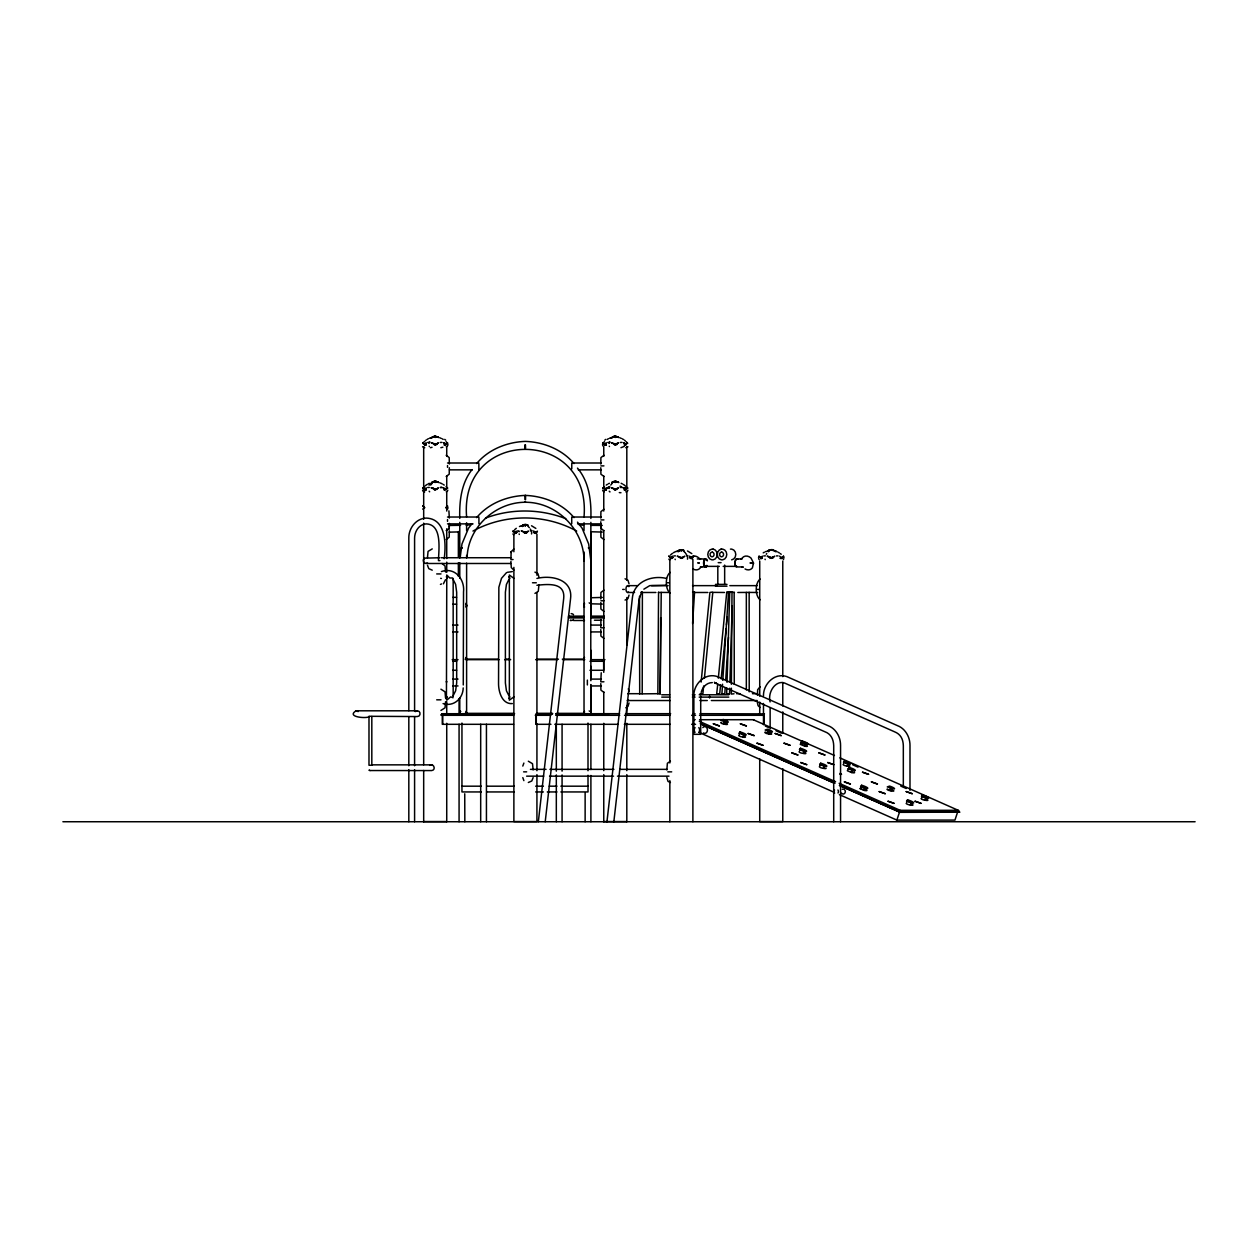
<?xml version="1.0" encoding="UTF-8"?>
<svg xmlns="http://www.w3.org/2000/svg" width="1258" height="1258" viewBox="0 0 1258 1258"><rect width="100%" height="100%" fill="white"/><g stroke="black" fill="none" stroke-linecap="round" stroke-linejoin="round"><path stroke-width="1.5" d="M590.867 680.72L590.867 650.213M590.725 604.249L590.757 606.466L590.867 597.361M657.855 693.818L658.563 592.235M657.73 693.693L660.151 693.913L660.654 617.694M660.151 693.913L661.236 592.471L658.359 592.424M734.012 693.787L731.323 694.07L731.37 688.189M731.385 684.273L731.999 592.156L734.452 592.408M734.263 684.132L734.153 592.361M591.276 604.186L591.15 615.131L590.867 603.793L602.315 604.107M590.757 712.421L590.851 713.742L590.867 684.541L590.898 714.497M729.247 693.818L726.668 693.96L726.841 688.157M727.03 682.371L729.75 591.622L730.992 592.376M729.546 694.07L729.719 688.205M729.907 682.339L732.187 606.089M615.712 481.279L618.857 482.522L615.76 481.279L615.272 482.522L615.256 481.279L611.702 482.522L614.863 481.279M681.726 549.715L683.361 550.108L677.716 550.957A15.253 15.253 0 0 0 673.266 552.844M459.783 713.538L459.878 712.861A3.428 3.192 0 0 1 460.774 711.43M466.152 712.091A3.428 3.192 0 0 1 466.498 712.861L466.608 713.679L466.608 563.144M525.294 526.347L525.357 524.539L527.432 524.885L525.765 524.507M681.286 550.438L684.085 550.438L681.286 549.746L681.301 550.957M615.256 436.384L618.087 436.982L614.816 436.259L611.074 438.161L614.061 436.384L618.873 437.501L615.712 436.259M615.256 481.405L618.087 482.003L612.489 482.003L614.077 481.405M629.031 595.097L627.946 598.604L625.053 600.066M629.031 702.97L627.946 706.477L625.761 707.829M525.089 448.241L525.325 444.734L525.545 448.241M692.576 623.465L694.558 592.125M723.539 693.693L721.903 693.866L722.532 684.226M722.784 680.374L728.571 591.716L729.719 592.376M724.781 694.133L725.158 688.252M725.677 680.436L728.476 637.397M584.483 712.091A3.428 3.192 0 0 0 584.152 712.861L584.026 713.679L584.451 711.32M701.131 682.088L709.889 592.471L711.776 592.125L712.783 592.471L704.401 678.172M703.647 685.956L702.876 693.818L700.046 693.724M719.057 693.818L716.683 693.818L717.752 684.038M718.334 678.172L726.747 592.219L728.917 592.455M719.655 694.274L720.598 684.635M721.164 678.848L726.07 628.748M726.448 624.896L727.187 617.191M445.552 579.686L443.382 583.822M538.345 821.741L563.71 598.352C565.204 582.957 549.793 583.838 536.899 585.284M545.217 821.741L570.55 598.729C573.098 579.513 551.68 574.78 536.914 578.444M606.954 821.741L632.381 597.975C633.843 581.526 652.069 574.89 666.441 578.444M613.841 821.741L639.143 599.107L641.596 592.046M522.809 766.075L523.878 763.071M533.125 777.617L531.788 780.982L528.329 782.492M511.125 552.12L510.921 559.527L513.075 559.527M590.773 551.822L590.411 549.416L588.335 547.859M590.773 659.868L590.867 522.353M763.48 695.753C763.181 683.99 774.897 672.37 786.832 676.6L897.41 725.614C905.335 728.555 909.99 737.031 909.99 745.255L909.99 790.354M460.255 557.027L461.969 543.991L468.526 528.187L472.002 523.658M467.111 557.341C468.055 527.133 495.636 502.115 525.545 502.256L525.545 501.769M600.915 619.502L600.789 627.789L603.934 627.789M459.878 550.281L462.299 547.859M453.053 697.765L450.631 696.869L446.779 700.171L446.433 699.291L446.779 575.016L449.735 577.988L452.707 577.988M466.152 603.148L466.498 606.466A3.428 3.192 0 0 1 466.152 607.237M466.592 713.789L466.152 711.195M514.035 696.759L509.364 700.171L509.364 575.016L514.035 578.444M839.463 785.479L900.052 812.338L959.634 812.181L958.659 810.498L839.841 757.851M464.737 793.767L464.831 821.741M446.323 698.473L447.329 696.869M508.892 698.473L509.899 696.869M443.036 713.679L441.149 715.299L513.61 715.299M463.211 687.937C462.991 698.379 453.839 707.09 443.083 703.599M466.592 605.727L466.199 606.733M511.157 551.979L513.83 549.007M511.031 552.498L511.283 551.444M584.451 603.274L584.152 604.799A3.428 3.192 0 0 1 584.483 604.029M460.224 711.21L459.768 713.648L459.768 697.891M721.086 722.328C718.727 722.69 726.935 726.322 725.473 722.092A5.409 0.975 18.4 0 0 728.115 721.809A5.409 0.975 18.4 0 0 723.319 719.466L720.991 720.252L725.41 722.061M739.311 734.074L740.034 731.889L741.292 732.266A5.409 0.975 18.4 0 1 746.088 734.593A5.409 0.975 18.4 0 1 743.447 734.876L739.044 733.194L740.034 731.889M739.044 735.112C736.763 735.474 744.909 739.106 743.447 734.876M765.477 732.062C762.379 732.219 771.233 736.213 769.66 731.841A5.409 0.975 18.4 0 0 772.302 731.574A5.409 0.975 18.4 0 0 767.506 729.231L765.178 730.017L769.597 731.826M806.913 745.507A5.409 0.975 18.4 0 1 804.727 746.167L800.245 744.343L802.054 740.993L803.296 741.371A5.409 0.975 18.4 0 1 808.092 743.714A5.409 0.975 18.4 0 1 805.45 743.981L801.047 742.314L802.054 740.993M799.711 750.444L800.434 748.258L801.692 748.636A5.409 0.975 18.4 0 1 806.488 750.963A5.409 0.975 18.4 0 1 803.846 751.246L799.443 749.579L800.434 748.258M804.664 746.151L805.387 743.965M799.443 751.482C797.085 751.844 805.309 755.492 803.846 751.246M820.735 763.229L819.666 764.487L823.99 766.138A5.409 0.975 18.4 0 0 826.71 765.87A5.409 0.975 18.4 0 0 821.914 763.543L820.656 763.166L820.012 765.414M819.666 766.389C817.558 766.767 825.405 770.383 824.069 766.153M843.725 763.134L844.448 760.948L845.706 761.326A5.409 0.975 18.4 0 1 850.502 763.669A5.409 0.975 18.4 0 1 847.861 763.936L843.458 762.269L844.448 760.948M843.473 764.188C841.083 764.502 849.292 768.229 847.798 763.921M854.009 771.909A5.409 0.975 18.4 0 1 851.823 772.585L847.342 770.761L849.15 767.411L850.408 767.789A5.409 0.975 18.4 0 1 855.188 770.132A5.409 0.975 18.4 0 1 852.562 770.399L848.081 768.575L848.898 768.465M851.76 772.569L852.562 770.399M861.604 785.244L860.598 786.564L865.001 788.231A5.409 0.975 18.4 0 0 867.643 787.948A5.409 0.975 18.4 0 0 862.846 785.621L861.604 785.244L861.227 788.074L859.796 788.577L864.277 790.417A5.409 0.975 18.4 0 0 865.693 789.285M860.629 788.483L861.353 786.297M864.215 790.401L864.938 788.216M887.377 788.955C885.019 789.316 893.227 792.949 891.765 788.719A5.409 0.975 18.4 0 0 894.407 788.436A5.409 0.975 18.4 0 0 889.61 786.093L887.283 786.879L891.702 788.687M839.369 794.616L896.86 820.09L899.612 811.835L840.438 785.605M900.052 812.338L900.115 810.309L839.149 783.294M906.798 802.022L907.521 799.836L908.779 800.214A5.409 0.975 18.4 0 1 913.56 802.541A5.409 0.975 18.4 0 1 910.934 802.824L906.531 801.142L907.6 799.899M906.531 803.06C904.25 803.422 912.396 807.054 910.934 802.824M921.737 797.226L922.46 795.04L923.702 795.418A5.409 0.975 18.4 0 1 928.498 797.745A5.409 0.975 18.4 0 1 925.857 798.028L921.454 796.361L922.539 795.103M921.689 798.248C918.655 798.405 927.46 802.4 925.857 798.028M957.684 811.835L954.948 820.09L896.86 820.09M701.193 692.372C702.672 686.616 707.09 682.575 712.295 682.607M424.701 444.499L426.336 442.91L425.298 443.681M437.061 443.791A12.187 6.101 -90 0 0 436.73 444.499L431.085 442.674L435.284 444.593L438.444 442.91L434.765 444.907M436.73 489.519L431.085 487.695L435.284 489.614L438.444 487.931L434.765 489.928M514.821 532.747L516.456 531.159L515.434 531.93M604.784 444.499L606.419 442.91L605.397 443.681M616.829 444.499L611.184 442.674L615.366 444.593L618.543 442.91L614.093 444.499L616.829 444.499A12.187 6.086 -90 0 1 617.175 443.791M609.454 487.554L609.265 488.025A2.233 1.116 -90 0 0 609.076 488.497M616.829 489.519L611.184 487.695L615.366 489.614L618.543 487.931L614.093 489.519L615.272 489.519M672.417 558.049L670.498 558.678L671.363 557.184M773.104 557.247A12.187 6.101 -90 0 0 772.789 557.954L767.144 556.13L771.327 558.049L774.503 556.366M601.23 672.763L600.789 681.805L603.934 681.805M726.668 693.96L728.351 693.818M746.34 689.887L746.34 592.392L757.599 592.487M371.818 716.478L371.818 765.226L368.987 765.241L368.987 716.289L417.137 716.557C420.848 716.856 421.084 710.786 417.357 710.801L356.108 710.801C345.604 717.107 367.037 718.853 369.349 716.557M424.418 490.243L426.336 487.931L425.298 488.702M760.461 558.678L761.326 557.184M604.5 490.243L606.419 487.931L604.894 489.582L606.403 489.944M508.955 579.419L506.424 584.435L505.386 592.235L505.386 682.952L506.424 690.768L508.955 695.768M453.116 695.768L455.632 690.768L456.67 682.952L456.67 592.235L455.632 584.435L453.116 579.419M425.88 444.907L424.685 444.593L426.32 444.923M425.88 489.928L424.685 489.614L426.32 489.944M605.963 444.907L604.768 444.593L606.403 444.923M761.908 557.954L761.342 558.678L758.873 556.13L762.364 558.379M721.903 693.866L724.341 693.818M521.158 526.284L524.099 524.617L528.124 525.231L525.357 524.539M677.071 551.554L681.27 549.84M472.002 469.627C461.199 483.276 459.264 501.565 459.768 518.438M476.625 463.589C488.466 449.436 506.88 442.108 525.089 441.401L525.545 441.401C543.755 442.108 562.169 449.436 574.01 463.589M476.625 517.62C488.466 503.467 506.88 496.139 525.089 495.416L525.545 495.416C543.755 496.139 562.169 503.467 574.01 517.62M513.673 530.766L513.295 531.253A2.233 2.233 0 0 0 512.934 531.725M425.864 444.499L424.795 444.624M425.864 489.519L424.795 489.645M605.963 444.499L605.381 445.222L602.928 442.674L604.878 444.624M605.963 489.519L605.381 490.243L602.928 487.695L605.963 489.928M430.928 438.114L433.963 436.384L438.79 437.501L435.63 436.259M640.998 592.235L642.162 592.204M444.467 489.944L447.329 487.947M446.071 507.713L447.329 506.141M535.877 532.024A12.187 6.086 -90 0 1 536.191 532.747L537.449 531.159L535.216 533.471L534.65 532.747A12.187 12.187 0 0 0 533.99 532.024M624.55 444.923L627.412 442.91L625.179 445.222L624.613 444.499M624.613 489.519L625.179 490.243L627.428 487.947M447.329 442.926L445.08 445.222L444.514 444.499M445.709 489.614L444.514 489.519M693.425 556.382L691.177 558.678L690.611 557.954A12.187 12.187 0 0 0 689.95 557.247M446.967 443.288L447.565 442.674L444.09 444.907M446.967 488.308L447.565 487.695L444.09 489.928M446.967 506.502L447.565 505.873L445.757 507.76M627.05 488.308L627.648 487.695L624.55 489.944M693.064 556.744L693.661 556.13L690.186 558.363M783.011 556.744L783.608 556.13L781.139 558.678L780.558 557.954M430.991 438.161L434.733 436.259L438.004 436.982L432.406 436.982M429.041 485.179L430.991 483.182M767.679 550.957C765.918 552.262 771.767 548.142 773.34 550.108L771.673 549.715M459.374 531.159L458.368 532.15L458.368 557.09M458.604 531.914L449.232 532.15M506.439 572.72L501.517 578.303L498.86 587.25L498.545 683.188C498.404 691.365 501.895 704.37 512.321 703.599M604.768 440.174L605.758 439.372M643.86 589.184L649.757 585.63L666.567 585.284M627.946 446.794L625.745 447.691M672.417 556.366L671.395 557.137L672.417 556.382M762.379 556.366L761.357 557.137L762.364 556.382M716.856 693.818L717.846 693.803M415.266 711.572L417.357 710.801M753.322 719.733L834.463 755.476M435.347 444.593L434.01 444.499A12.187 6.086 -90 0 0 433.68 443.791M624.33 446.386L620.965 447.691M611.718 437.501L614.863 436.259M525.325 525.231L521.755 525.734A15.253 15.253 0 0 0 519.46 526.536M534.587 533.156L535.939 532.842M435.315 489.645L434.01 489.519M431.62 437.501L434.765 436.259M429.67 765.383C433.523 762.552 436.495 770.053 431.714 770.572L371.094 770.541M614.847 444.907L615.665 444.923M524.9 533.14L528.58 531.159L524.146 532.747A12.187 6.086 -90 0 0 523.815 532.024L521.221 530.907L526.866 532.747L525.325 532.747M614.847 489.928L615.665 489.944M680.845 558.363L684.541 556.366M770.808 558.363L774.503 556.382M760.131 579.057C754.926 582.91 754.926 595.946 760.131 599.783M760.131 686.758L757.662 689.714L757.41 695.234M670.184 572.39C665.026 576.211 665.026 589.31 670.184 593.131M427.594 563.065L425.408 563.411L423.616 562.122L423.254 559.952L424.559 558.159L439.734 557.734M684.541 556.382L681.364 558.049L677.181 556.13L682.827 557.954L680.106 557.954L681.663 558.379M472.961 531.065C504.835 513.594 544.808 513.594 576.683 531.065M433.963 481.405L432.406 482.003L435.661 481.279L438.79 482.522L435.63 481.279M612.489 436.982L614.077 436.384M522.526 525.231L524.13 524.617M678.487 550.438L680.091 549.84M768.449 550.438L770.038 549.84M485.478 518.139C511.125 508.358 540.248 508.735 565.801 518.673M692.592 592.125L694.542 592.109M445.662 444.593L444.467 444.923M625.745 444.593L626.154 444.499A12.187 6.086 -90 0 0 625.824 443.791M625.745 489.629L626.154 489.519A12.187 6.086 90 0 0 625.1 487.554M691.743 558.049L690.548 558.379M780.51 558.379L782.114 557.954A12.187 6.086 90 0 0 781.784 557.247M442.863 447.219L440.866 447.691M507.116 572.374L512.321 571.588M470.791 524.57L466.183 525.309M430.409 447.691L432.044 447.313M770.777 549.715L769.157 550.108C771.972 548.126 782.114 554.338 771.185 549.746M523.249 524.885L524.9 524.507M679.21 550.108L680.861 549.715M694.227 719.733L695.187 719.623M657.053 693.693L639.567 693.881M443.461 487.695L446.071 489.519M534.225 533.14L535.861 532.857L535.2 532.008M624.172 444.907L625.902 444.593L623.543 442.674L624.739 443.288M624.172 489.928L625.902 489.629L623.543 487.695M780.133 558.363L781.863 558.049M534.949 593.399L538.282 591.307L538.959 584.656M440.913 710.456L445.033 707.814L445.552 701.728M727.769 592.455L726.778 592.298M732.722 592.408L729.782 591.669M432.249 548.897L428.066 551.381L427.468 557.609M670.435 761.216L667.385 763.244L666.85 769.975M603.95 455.254L600.915 457.613L600.789 464.029M446.181 476.515L449.216 474.172L449.326 467.74M603.95 509.27L600.915 511.629L600.789 518.06M446.181 530.546L448.902 528.958L449.326 525.467L460.585 525.309M446.181 539.556L449.216 537.197L449.326 530.766M603.95 590.128L600.915 592.487L600.789 598.918M584.026 516.912C591.464 426.871 459.17 426.871 466.608 516.912M801.079 744.233L802.573 743.557M848.914 768.465L849.15 767.411M571.069 620.493L570.189 620.367L571.934 620.383A3.381 3.365 -90 0 0 573.459 619.455M537.229 713.679L535.295 715.299L550.831 715.299M721.086 562.656L718.208 562.64M427.704 442.47L429.308 442.407A15.253 7.642 -90 0 1 429.764 441.637M607.787 442.47L609.407 442.407M427.704 487.491L429.308 487.428M607.787 487.491L609.407 487.428M517.824 530.719L519.302 531.253A2.233 1.116 -90 0 0 519.114 531.725M673.785 555.926L675.404 555.863M763.748 555.926L765.367 555.863M440.253 442.47L441.967 442.407M620.336 442.47L622.05 442.407M620.336 487.491L622.05 487.428M530.373 530.719L532.087 530.64M686.333 555.926L688.047 555.863M776.296 555.926L778.01 555.863M370.371 770.572L368.987 770.179L370.182 770.572M602.315 532.071L590.867 531.757L590.867 597.754L602.315 597.424M435.189 444.499L436.73 444.499M447.518 463.007L478.858 463.007M601.151 463.007L571.777 463.007L571.777 468.841M600.899 465.885L603.934 465.885M449.436 469.847L472.332 469.847M578.318 469.847L601.214 469.847M447.518 517.022L478.921 517.022M571.73 517.022L601.151 517.022M600.899 519.916L603.934 519.916M447.518 523.878L473.024 523.878M577.611 523.878L601.151 523.878M448.383 528.91L449.2 528.91M600.899 528.91L601.701 528.91M515.434 532.197L517.258 532.197M533.565 532.197L536.537 532.197M534.65 532.747L536.191 532.747M671.395 557.404L673.219 557.404M689.526 557.404L692.498 557.404M441.275 557.734L510.701 557.734M690.611 557.954L692.435 558.678L689.557 556.13M769.739 557.247A12.187 6.086 -90 0 1 770.053 557.954L772.789 557.954M697.278 558.961L705.078 558.961M736.276 558.961L742.126 558.961M439.891 560.612L438.46 560.612C438.79 548.991 442.266 524.806 426.525 523.894C419.732 523.894 414.558 530.75 414.59 538.267L414.59 710.833M426.163 563.49L510.748 563.49M705.644 566.367L719.293 566.367M723.193 566.367L736.842 566.367M700.344 566.933L706.21 566.933M743.258 566.933L737.392 566.933A4.136 2.076 90 0 1 734.766 563.002L734.829 561.933A4.136 2.076 -90 0 1 737.848 559.338M441.416 571.588C455.05 566.713 464.941 579.529 463.526 592.015L463.274 684.95M436.699 573.931L440.992 573.931M532.496 582.769L536.301 582.769M667.495 582.769L669.067 582.769M715.472 584.388L726.998 584.388M627.679 585.646L637.507 585.646M651.471 585.646L668.187 585.646M692.545 585.646L716.714 585.646M729.829 585.646L757.096 585.646M715.472 586.181L726.998 586.181M622.694 589.42L624.283 589.42M757.41 589.42L758.841 589.42M627.679 592.487L634.551 592.487M642.193 592.487L655.89 592.487M669.492 592.487L661.048 592.408M694.101 592.487L707.861 592.487M724.498 592.487L712.61 592.376M737.833 592.487L746.371 592.424M452.88 597.346L456.544 597.346M600.899 600.774L603.934 600.774M452.88 604.186L456.544 604.186M568.537 616.137L583.602 616.137M590.961 616.137L604.186 616.137M568.427 617.018L583.57 617.018M590.961 617.018L604.28 617.018M568.522 617.914L583.602 617.914M590.961 617.914L604.202 617.914M594.452 620.225L601.78 620.225M573.491 620.493L584.451 620.493M452.77 625.084L458.022 625.084M590.867 625.084L601.371 625.084M452.77 631.925L458.022 631.925M590.867 631.925L601.371 631.925M465.13 659.176L498.184 659.176M505.952 659.176L509.836 659.176M537.056 659.176L558.442 659.176M562.326 659.176L583.712 659.176M452.188 659.664L458.038 659.664M465.837 659.664L499.064 659.664M504.615 659.664L510.654 659.664M535.641 659.664L557.436 659.664M562.798 659.664L584.718 659.664M590.568 659.664L604.956 659.664M452.691 661.283L456.623 661.283M589.955 661.283L603.683 661.283M452.691 670.278L456.623 670.278M589.955 670.278L603.683 670.278L603.636 660.733L602.268 659.664M452.77 679.1L458.022 679.1M590.867 679.1L601.371 679.1M446.15 681.805L446.967 681.805M452.77 685.956L458.022 685.956M590.867 685.956L601.371 685.956M627.679 693.693L639.693 693.693L639.504 596.292M736.59 693.693L740.129 693.693M752.457 693.693L757.599 693.693M661.724 694.778L669.728 694.778M692.387 694.778L695.076 694.778M699.181 694.778L728.791 694.778M661.724 697.121L669.728 697.121M692.387 697.121L695.076 697.121M699.181 697.121L728.791 697.121M436.699 699.825L440.992 699.825M627.679 700.533L670.215 700.533M699.904 700.533L707.279 700.533M711.352 700.533L757.237 700.533M465.13 713.396L513.736 713.396M537.056 713.396L552.608 713.396M556.492 713.396L583.712 713.396M442.549 713.726L514.601 713.679M536.065 713.679L552.278 713.679M555.706 713.726L619.644 713.679M625.525 713.679L670.656 713.679M692.749 713.679L695.029 713.679M699.983 713.679L764.471 713.884M442.093 713.884L513.972 713.884M536.71 713.884L552.529 713.884M556.146 713.884L608.589 713.884L607.645 713.679M441.7 714.104L513.814 714.104M441.401 714.402L513.704 714.402M441.212 714.748L513.641 714.748M555.69 715.299L619.738 715.299M624.566 715.299L670.199 715.299M691.648 715.299L695.564 715.299M699.495 715.299L764.204 715.299L764.204 724.309M699.558 719.702L753.762 719.702M513.563 724.309L442.297 724.309L442.297 715.299M550.957 724.309L536.018 724.309L536.018 715.299M554.794 724.309L617.804 724.309M624.345 724.309L670.199 724.309M691.648 724.309L695.564 724.309M372.053 764.848L431.84 764.864M530.451 769.346L546.051 769.346M549.919 769.346L613.904 769.346M619.722 769.346L667.039 769.346M523.611 771.846L526.646 771.846M667.825 771.846L671.678 771.846M526.615 776.155L543.708 776.155M549.542 776.155L613.558 776.155M617.442 776.155L668.973 776.155M461.953 786.187L481.342 786.187M487.161 786.187L514.318 786.187M535.641 786.187L543.409 786.187M549.227 786.187L556.98 786.187M560.864 786.187L588.005 786.187M481.342 791.942L461.953 791.942L461.953 723.051M487.161 791.942L514.318 791.942M535.641 791.942L543.409 791.942M547.277 791.942L556.98 791.942M560.864 791.942L588.005 791.942L588.005 775.258M900.115 810.309L958.187 810.309M959.634 812.181L900.115 812.181L839.511 785.322M423.679 821.553L446.732 821.553M603.761 821.553L626.814 821.553M62.9 821.741L1195.1 821.741M720.928 549.101L722.658 549.101A5.409 4.686 -90 0 1 722.642 559.841L721.416 559.841A5.409 4.686 -90 0 1 721.432 549.101M730.442 549.101L731.669 549.101A5.409 4.686 -90 0 1 731.653 559.841M590.946 525.357L602.236 525.419M619.298 492.601L620.965 492.727M803.154 744.972L804.349 745.334M583.46 525.309L578.853 524.57M356.108 710.801L358.2 711.572M759.203 713.679L760.209 713.884M424.732 447.691L422.546 446.794M446.181 455.254L449.216 457.613L449.326 464.029M603.95 476.515L600.915 474.172L600.789 467.74M603.95 530.546L601.23 528.958L600.789 525.467M603.95 539.556L600.915 537.197L600.789 530.766M730.332 592.424L728.571 591.716M603.95 611.404L600.915 609.045L600.789 602.629M603.95 638.419L600.915 636.061L600.789 629.645M603.95 692.45L600.915 690.092L600.789 683.66M528.329 761.216L532.511 763.7L533.125 769.927M432.249 570.173L428.789 568.663L427.468 565.298M670.435 782.492L668.029 781.422L666.85 777.475M625.053 578.79L627.946 580.253L629.031 583.759M440.913 689.18L445.033 691.821L445.552 697.907M534.949 572.123L537.874 573.585L538.959 577.092M839.919 774.33L841.523 774.33L840.077 773.34M671.961 558.363L670.781 558.049L672.401 558.379M516.645 532.024A12.187 12.187 0 0 0 516 532.747L515.434 533.471L512.949 530.923L516.44 533.156M768.874 734.012L768.937 734.027A5.409 0.975 18.4 0 0 770.352 732.895M724.687 724.246L724.75 724.262A5.409 0.975 18.4 0 0 726.165 723.13M742.645 737.046L742.707 737.062A5.409 0.975 18.4 0 0 744.893 736.386M803.044 753.416L803.107 753.432A5.409 0.975 18.4 0 0 805.293 752.756M847.059 766.106L847.137 766.122A5.409 0.975 18.4 0 0 849.307 765.446M823.267 768.324L823.33 768.339A5.409 0.975 18.4 0 0 825.971 768.056M890.979 790.873L891.041 790.905A5.409 0.975 18.4 0 0 893.683 790.622M925.07 800.198L925.133 800.214A5.409 0.975 18.4 0 0 927.319 799.538M910.132 804.994L910.194 805.01A5.409 0.975 18.4 0 0 912.38 804.334M760.838 558.065L761.923 558.363M514.915 532.857L516 533.14M442.014 563.474L445.033 565.943L445.552 572.028M723.885 723.24L722.894 723.161L724.073 723.68M846.209 765.462L847.106 765.462M670.829 558.049L671.961 557.954A12.187 12.187 0 0 1 672.605 557.247M923.954 799.459L924.96 799.459M863.413 789.379L864.372 789.898L862.516 789.379M642.209 693.708L642.382 592.392M850.424 771.752L851.446 771.752M513.83 570.063L511.283 567.61L510.921 561.398M715 683.031L824.886 731.747C830.862 733.854 833.488 739.185 833.708 745.585L833.708 821.741M765.351 726.07L768.921 727.643M776.044 730.804L781.391 733.178M852.688 764.77L858.035 767.144M900.807 786.108L906.153 788.483M699.275 721.29L835.564 781.705M700.564 723.602L835.06 783.215M700.486 723.696L834.164 782.948M700.439 723.869L834.101 783.121M699.244 732.502L833.991 792.226M687.497 550.957L691.806 553.63M531.536 525.75L535.845 528.407M779.504 556.13L781.8 558.002L783.388 556.382A2.233 2.233 0 0 1 783.938 558.049M444.656 443.288L443.461 442.674L446.071 444.499M533.596 530.923L535.877 532.794M760.131 707.483L758.102 705.675L757.41 702.782M523.91 532.008L525.702 533.156M509.899 578.318L508.892 576.73M447.329 578.318L446.323 576.73M444.719 439.372L445.725 440.174M445.757 489.582L445.08 488.796M771.626 558.379L770.053 557.954M774.834 550.957L775.494 551.617L774.818 550.957A15.253 15.253 0 0 1 777.114 551.743M466.105 657.415L466.152 657.462A3.428 3.412 0 0 1 466.498 658.264L466.498 659.978L466.152 657.462M577.485 468.118C589.184 481.924 591.449 500.936 590.867 518.438M577.485 522.149L582.108 528.187L588.665 543.991L590.867 560.754M523.878 780.636L522.809 777.617M584.042 605.727L584.451 606.733M749.155 592.298L749.218 691.837M628.34 688.739L629.031 691.633M448.902 510.858L449.326 518.06M590.757 604.799L590.867 605.633M584.121 606.104L584.152 606.466A3.428 3.192 0 0 0 584.483 607.237M590.757 712.861L590.851 713.585M466.608 605.633L466.498 604.799A3.428 3.192 0 0 0 466.152 604.029M590.773 550.281L590.757 550.202A3.428 3.412 0 0 0 589.153 548.126M584.026 561.194C584.294 529.618 556.681 501.989 525.089 502.256L525.089 501.769M459.862 551.806L459.878 550.202A3.428 3.412 0 0 1 461.482 548.126L461.482 548.189M903.323 786.596L903.323 745.585C903.087 738.965 900.649 734.185 894.454 731.747L784.567 683.031C775.856 679.886 767.427 691.963 770.132 701.917M840.564 821.741L840.564 745.255C840.58 737.015 835.91 728.539 827.937 725.614L717.359 676.6C705.392 672.37 693.504 683.912 693.866 695.753L693.866 734.326L700.706 734.326L700.706 696.193M782.775 561.052L782.775 676.615M782.775 682.496L782.775 705.99M782.775 711.871L782.775 733.414M782.775 768.669L782.775 821.553L759.722 821.553L759.722 758.873M770.132 707.625L770.132 728.602M763.48 703.458L763.48 724.687M759.722 561.052L759.722 696.193M759.722 702.074L759.722 713.836M724.655 565.078L724.655 584.388M717.815 566.304L717.815 584.388M692.891 559.354L692.891 821.741M669.838 559.354L669.838 762.993M669.838 780.62L669.838 821.741M626.814 446.559L626.814 487.821M626.814 491.406L626.814 580.127M626.814 597.534L626.814 644.961M626.814 705.612L626.814 713.695M626.814 723.303L626.814 770.667M626.814 774.598L626.814 821.741M603.761 446.559L603.761 456.387M603.761 476.011L603.761 487.821M603.761 491.406L603.761 511.062M603.761 530.703L603.761 672.338M603.761 691.853L603.761 713.695M603.761 723.303L603.761 770.667M603.761 774.598L603.761 821.741M600.789 521.771L600.789 527.055M590.867 666.284L590.867 668.769M590.898 669.539L590.867 679.446M590.898 724.262L590.898 769.582M590.898 775.463L590.898 821.741M588.005 723.051L588.005 770.745M587.36 680.106L587.36 684.95M585.127 793.122L585.127 821.741M584.026 522.746L584.026 530.546M584.026 551.979L584.026 713.679M571.73 518.029L571.73 523.753M562.074 724.262L562.074 771.17M562.074 774.944L562.074 821.741M556.319 724.262L556.319 771.17M556.319 774.944L556.319 821.741M536.93 534.147L536.93 575.205M536.93 592.801L536.93 714.025M536.93 723.79L536.93 770.729M536.93 774.629L536.93 821.553L513.877 821.553L513.877 567.389M536.285 715.299L536.285 724.309M525.545 495.416L525.545 499.646M525.325 444.734L525.325 448.273M525.089 495.416L525.089 499.646M513.877 534.147L513.877 551.743M486.437 724.262L486.437 821.741M480.682 724.262L480.682 821.741M478.858 464.013L478.858 469.737M478.921 518.029L478.921 523.753M466.608 522.746L466.608 530.546M466.608 555.391L466.608 557.986M459.768 522.353L459.768 557.986M459.768 562.703L459.768 578.303M459.076 698.85L459.076 714.497M459.076 724.262L459.076 821.741M458.368 562.829L458.368 576.258M453.163 578.696L453.163 696.507M449.326 523.359L449.326 527.055M447.518 465.539L447.518 467.316M447.518 519.57L447.518 521.331M446.732 446.559L446.732 456.387M446.732 476.011L446.732 487.789M446.732 491.406L446.732 511.062M446.732 528.753L446.732 558.536M446.732 562.153L446.732 572.296M446.732 701.681L446.732 713.711M446.732 723.303L446.732 821.741M444.216 558.725C446.087 544.683 446.26 519.035 426.525 518.092C416.272 518.154 408.661 528.156 408.819 537.937L408.819 710.754M442.737 715.299L442.737 724.309M423.679 446.559L423.679 487.789M423.679 491.406L423.679 519.255M423.679 523.139L423.679 764.77M423.679 770.462L423.679 821.741M414.59 716.73L414.59 765.745M414.59 769.644L414.59 821.741M408.819 716.651L408.819 765.745M408.819 769.644L408.819 821.741M571.163 613.637A3.381 3.365 -90 0 1 573.522 614.675M603.636 442.533A15.253 15.253 0 0 1 604.438 441.637M607.268 439.388A15.253 15.253 0 0 1 608.322 438.806M609.407 438.287A15.253 15.253 0 0 1 610.539 437.878M614.077 437.171A15.253 15.253 0 0 1 616.483 437.171M620.021 437.878A15.253 15.253 0 0 1 621.153 438.287M622.254 438.806A15.253 15.253 0 0 1 623.292 439.388M624.298 440.064A15.253 15.253 0 0 1 625.242 440.819M626.122 441.637A15.253 15.253 0 0 1 626.94 442.533M615.288 437.124A15.253 7.611 90 0 0 614.69 437.171A15.253 7.642 -90 0 1 615.885 437.171M609.454 442.533A15.253 7.642 -90 0 1 609.863 441.637M603.242 446.181A2.233 2.233 0 0 1 603.242 443.02M627.333 443.02A2.233 2.233 0 0 1 627.679 443.476M609.485 446.543A2.233 1.116 -90 0 1 609.249 446.181M609.076 443.476A2.233 1.116 -90 0 1 609.249 443.02M589.153 602.865A3.428 3.192 0 0 1 589.876 603.368M589.153 710.912A3.428 3.192 0 0 1 589.876 711.43M759.203 559.637A2.233 2.233 0 0 1 758.857 559.165M758.543 558.049A2.233 2.233 0 0 1 759.203 556.476M783.64 559.165A2.233 2.233 0 0 1 783.294 559.637M763.229 552.844A15.253 15.253 0 0 1 764.282 552.262M765.367 551.743A15.253 15.253 0 0 1 766.499 551.334M778.199 552.262A15.253 15.253 0 0 1 779.252 552.844M780.259 553.52A15.253 15.253 0 0 1 781.202 554.275M766.264 554.275A15.253 7.642 -90 0 1 766.735 553.52M768.308 551.743A15.253 7.642 -90 0 1 769.456 551.004M765.21 559.637A2.233 1.116 -90 0 1 765.037 559.165M691.837 557.247A12.187 6.086 -90 0 1 692.152 557.954M687.481 556.932A2.233 1.116 -90 0 1 687.481 559.165M683.66 551.334A15.253 7.611 -90 0 1 684.226 551.743M684.761 552.262A15.253 7.611 -90 0 1 685.296 552.844M685.799 553.52A15.253 7.611 -90 0 1 686.695 555.092M675.263 559.637A2.233 1.116 -90 0 1 675.074 559.165M670.451 555.092A15.253 15.253 0 0 1 672.275 553.52M678.345 551.743A15.253 7.642 90 0 1 679.493 551.004M669.712 559.999A2.233 2.233 0 0 1 668.894 559.165M531.348 531.269A2.233 1.116 -90 0 1 531.521 533.958M522.385 526.536A15.253 7.642 90 0 1 523.532 525.781M527.7 526.111A15.253 7.642 90 0 1 528.266 526.536M528.816 527.039A15.253 7.642 90 0 1 529.335 527.637M530.31 529.068A15.253 7.642 90 0 1 530.75 529.885M519.302 534.43A2.233 1.116 -90 0 1 519.114 533.958M514.491 529.885A15.253 15.253 0 0 1 516.315 528.313M513.751 534.776A2.233 2.233 0 0 1 512.934 533.958M423.537 442.533A15.253 15.253 0 0 1 424.355 441.637M425.235 440.819A15.253 15.253 0 0 1 426.179 440.064M427.185 439.388A15.253 15.253 0 0 1 428.239 438.806M429.324 438.287A15.253 15.253 0 0 1 430.456 437.878M433.994 437.171A15.253 15.253 0 0 1 436.4 437.171M439.938 437.878A15.253 15.253 0 0 1 441.071 438.287M442.156 438.806A15.253 15.253 0 0 1 443.209 439.388M446.04 441.637A15.253 15.253 0 0 1 446.842 442.533M429.403 446.543A2.233 1.116 -90 0 1 429.167 446.181M428.994 443.476A2.233 1.116 -90 0 1 429.167 443.02M435.205 437.124A15.253 7.611 90 0 0 434.608 437.171A15.253 7.642 -90 0 1 435.803 437.171M447.25 443.02A2.233 2.233 0 0 1 446.244 446.763M422.798 443.476A2.233 2.233 0 0 1 423.16 443.02M837.938 790.008A2.469 2.139 -90 0 1 838.017 793.012M834.62 793.138A2.469 2.139 -90 0 1 834.164 791.974L834.148 791.329A2.469 2.139 -90 0 1 834.541 790.134M842.294 789.316A2.469 2.139 -90 0 1 845.03 790.37A2.469 2.139 -90 0 1 844.37 793.609A2.469 2.139 -90 0 1 841.508 793.138M698.835 727.596A3.397 2.689 -90 0 1 698.835 732.392M695.029 732.392A3.397 2.689 -90 0 1 695.029 727.596M702.829 727.596A3.397 2.689 -90 0 1 706.461 727.391A3.397 2.689 -90 0 1 706.949 731.936A3.397 2.689 -90 0 1 703.395 732.927M716.384 682.701A3.428 1.651 -73.1 0 1 714.418 682.182M443.162 488.151A12.187 12.187 0 0 1 443.87 488.812M433.334 488.151A12.187 6.086 -90 0 1 433.68 488.812M423.537 487.554A15.253 15.253 0 0 1 424.355 486.657M425.235 485.84A15.253 15.253 0 0 1 427.185 484.409M428.239 483.827A15.253 15.253 0 0 1 429.324 483.308M432.799 482.333A15.253 15.253 0 0 1 437.595 482.333M439.938 482.899A15.253 15.253 0 0 1 442.156 483.827M443.209 484.409A15.253 15.253 0 0 1 444.216 485.085M446.04 486.657A15.253 15.253 0 0 1 446.842 487.554M424.732 491.862A2.233 2.233 0 0 1 422.578 490.195M422.798 488.497A2.233 2.233 0 0 1 423.16 488.041M435.205 482.144A15.253 7.611 90 0 0 434.01 482.333A15.253 7.642 -90 0 1 436.4 482.333M430.692 485.085A15.253 7.642 -90 0 1 431.195 484.409M431.714 483.827A15.253 7.642 -90 0 1 432.265 483.308M429.67 491.784A2.233 1.116 -90 0 1 429.167 491.202M447.817 490.195A2.233 2.233 0 0 1 446.244 491.784M447.25 488.041A2.233 2.233 0 0 1 447.596 488.497M441.464 583.916A4.859 4.23 -90 0 1 440.442 584.404M441.416 578.444A3.428 2.956 -90 0 1 440.646 578.318M736.386 566.257A3.428 1.714 -90 0 1 735.631 565.377M735.348 564.669A3.428 1.714 -90 0 1 735.348 561.241M735.631 560.533A3.428 1.714 -90 0 1 736.386 559.653M706.854 565.377A3.428 1.714 -90 0 1 704.433 565.377A3.428 1.714 -90 0 1 704.433 560.533A3.428 1.714 -90 0 1 706.854 560.533M740.726 558.945A3.334 2.783 60.6 0 0 742.173 558.049A7.202 5.991 60.6 0 1 751.01 558.08L753.526 562.955L752.394 567.861A7.202 5.991 60.6 0 1 745.019 568.962M741.858 566.965A3.334 2.783 60.6 0 1 742.833 567.311M700.612 558.945A3.334 2.783 60.6 0 1 698.913 558.049A7.202 5.991 60.6 0 0 692.639 556.272M692.922 568.962A7.202 5.991 60.6 0 0 700.297 567.861A3.334 2.783 60.6 0 1 701.744 566.965M707.421 560.832A4.136 2.076 -90 0 0 705.345 558.851A4.136 2.076 -90 0 0 703.631 561.933L703.568 563.002A4.136 2.076 -90 0 0 704.873 566.792A4.136 2.076 -90 0 0 707.122 565.848M628.544 592.031A3.428 1.714 -90 0 1 626.28 591.024A3.428 1.714 -90 0 1 626.594 586.448A3.428 1.714 -90 0 1 628.89 586.653M628.544 700.077A3.428 1.714 -90 0 1 627.239 700.423M423.16 509.396A2.233 2.233 0 0 1 422.798 508.924M447.25 506.235A2.233 2.233 0 0 1 447.25 509.396M606.608 488.812A12.187 12.187 0 0 1 609.705 486.531M619.974 486.138A12.187 12.187 0 0 1 621.688 487.003M623.245 488.151A12.187 12.187 0 0 1 623.937 488.812M603.636 487.554A15.253 15.253 0 0 1 604.438 486.657M606.262 485.085A15.253 15.253 0 0 1 607.268 484.409M608.322 483.827A15.253 15.253 0 0 1 609.407 483.308M612.882 482.333A15.253 15.253 0 0 1 617.678 482.333M621.153 483.308A15.253 15.253 0 0 1 622.254 483.827M623.292 484.409A15.253 15.253 0 0 1 625.242 485.84M626.122 486.657A15.253 15.253 0 0 1 626.94 487.554M604.249 491.784A2.233 2.233 0 0 1 602.661 490.195M602.896 488.497A2.233 2.233 0 0 1 603.242 488.041M610.051 491.862A2.233 1.116 -90 0 1 609.249 491.202M615.288 482.144A15.253 7.611 90 0 0 614.093 482.333A15.253 7.642 -90 0 1 616.499 482.333M610.775 485.085A15.253 7.642 -90 0 1 611.278 484.409M611.797 483.827A15.253 7.642 -90 0 1 612.347 483.308M627.915 490.195A2.233 2.233 0 0 1 625.745 491.862M627.333 488.041A2.233 2.233 0 0 1 627.679 488.497M584.152 658.264L584.137 659.978L584.152 658.264A3.428 3.412 0 0 1 584.483 657.431L584.168 658.201M435.237 436.259L435.189 437.501L435.174 436.259M435.237 481.279L435.189 482.522L435.174 481.279L431.636 482.522L434.765 481.279L438.004 482.003L435.174 481.405M615.319 436.259L615.272 437.501L615.256 436.259M709.654 696.224L709.622 698.001L709.622 696.224M698.001 562.908L699.102 563.002L698.001 562.908M750.271 562.955L753.495 563.442L750.255 563.002M713.349 723.806L719.356 725.929L713.349 723.806M723.633 720.881L725.567 721.557L723.633 720.881M740.364 723.806L746.371 725.929L740.364 723.806M741.607 733.666L743.525 734.342L741.717 733.65M748.148 733.493L754.171 735.615L748.148 733.493M767.82 730.646L769.754 731.323L767.82 730.646M767.097 732.832L769.015 733.508L767.207 732.816M757.033 743.179L763.04 745.302L757.033 743.179M775.164 733.493L781.187 735.615L775.164 733.493M784.048 743.179L790.055 745.302L784.048 743.179M791.832 752.85L797.855 754.973L791.832 752.85M803.626 742.786L805.545 743.462L803.626 742.786M802.006 750.051L803.925 750.727L802.006 750.051M800.701 762.537L806.724 764.66L800.701 762.537M818.848 752.85L824.871 754.973L818.848 752.85M822.229 764.943L824.147 765.635L822.229 764.943M827.717 762.537L833.74 764.66L827.717 762.537M846.021 762.741L847.939 763.417L846.021 762.741M850.722 769.204L852.641 769.88L850.722 769.204M844.385 781.894L850.408 784.017L844.385 781.894M862.532 772.208L868.539 774.33L862.532 772.208M863.177 787.021L865.095 787.712L863.177 787.021M871.401 781.894L877.424 784.017L871.401 781.894M879.2 791.581L885.207 793.704L879.2 791.581M889.925 787.508L891.859 788.184L889.925 787.508M889.202 789.694L891.12 790.37L889.202 789.694M888.069 801.252L894.092 803.375L888.069 801.252M906.2 791.581L912.223 793.704L906.2 791.581M909.094 801.613L911.012 802.289L909.188 801.598M915.085 801.252L921.092 803.375L915.085 801.252M924.017 796.817L925.951 797.509L924.127 796.817M441.951 487.412L440.253 487.491L441.967 487.428M713.144 549.101L711.918 549.101A5.409 4.686 -90 0 0 711.902 559.841L713.129 559.841A5.409 4.686 -90 0 0 713.144 549.101M712.342 552.152L711.808 552.152A2.343 2.029 -90 0 0 711.808 556.791L712.342 556.791A2.343 2.029 -90 0 0 712.342 552.152M721.856 552.152L721.321 552.152A2.343 2.029 -90 0 0 721.321 556.791L721.856 556.791A2.343 2.029 -90 0 0 721.856 552.152M670.734 558.002L668.91 556.13L670.734 558.002M424.638 444.546L422.83 442.674L424.638 444.546M424.638 489.566L422.83 487.695L424.638 489.566M424.638 507.76L422.83 505.889L424.638 507.76"/></g></svg>
